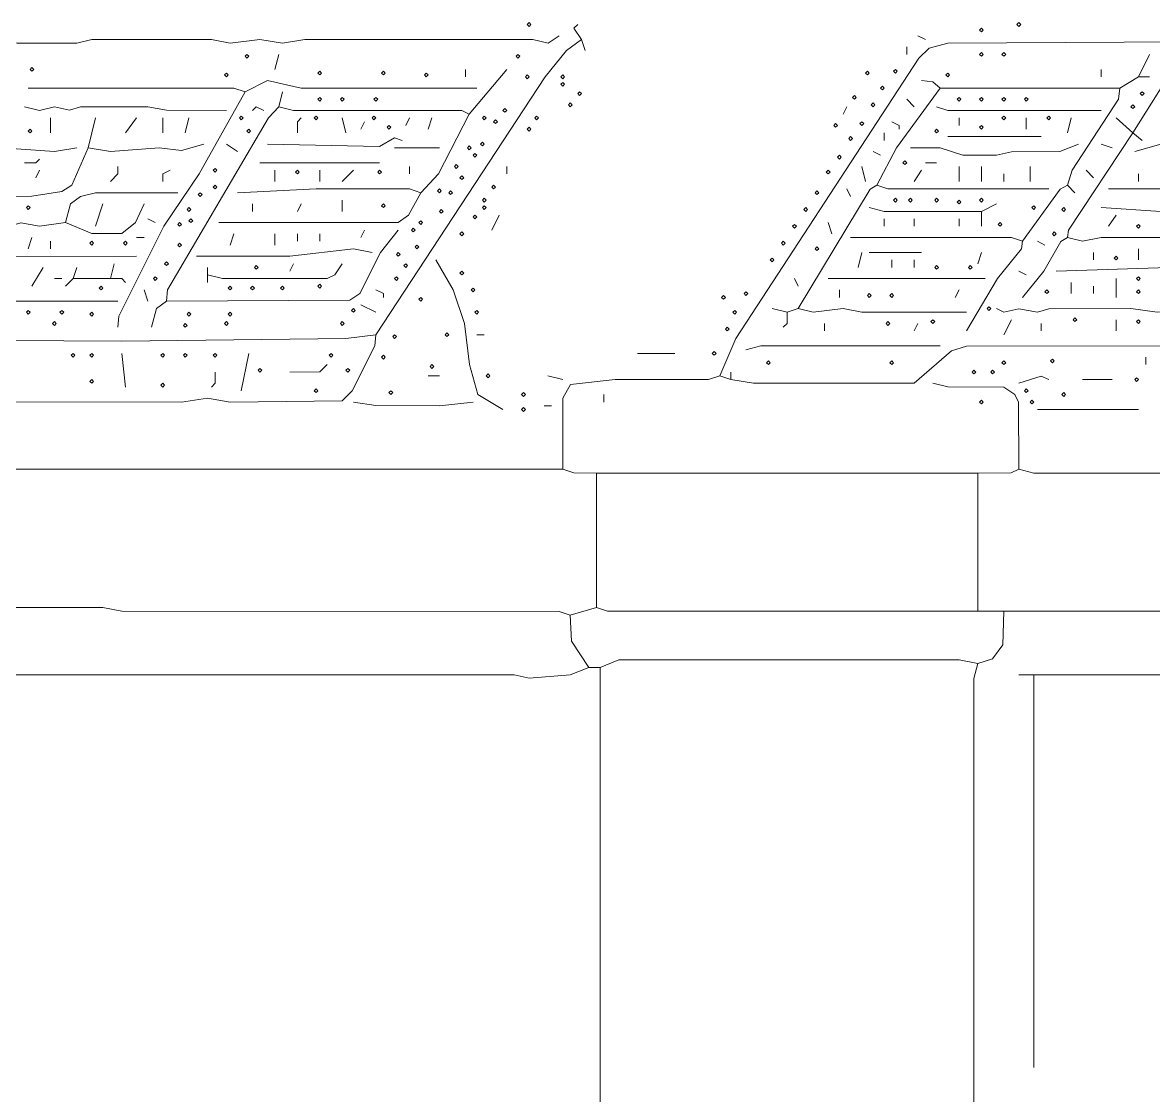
# Model space of a CAD drawing. Header units: millimetres. Extents: x 11 to 20000, y -4 to 8232.
# Drawn here: x 11604 to 12745, y 7147 to 8230 of the extents above; entities that cross this region are included whole.
import ezdxf

# ---------------------------------------------------------------- set-up
doc = ezdxf.new("R2010")
doc.units = ezdxf.units.MM
doc.layers.add('ARCHITECTURE', color=7, linetype='Continuous', lineweight=13, true_color=0x000000)
doc.layers.add('SOLAR', color=7, linetype='Continuous', lineweight=13, true_color=0x000000)

msp = doc.modelspace()

# ---------------------------------------------------------------- linework, layer by layer
at = {"layer": 'ARCHITECTURE', "color": 7, "lineweight": 13, "true_color": 0x000000}
for points in [[(10135.74661, 7688.53699), (10135.89434, 7756.41029), (10140.71505, 7771.48665), (10150.82862, 7779.03473), (12051.28247, 7779.03473), (12070.13575, 7779.03473), (12085.21912, 7779.03473), (12134.2379, 7779.03473), (12149.32127, 7779.03473)], [(12183.25792, 7775.26391), (12160.63348, 7775.41855), (12149.32127, 7779.03473)], [(12183.25792, 7775.26391), (12567.8733, 7775.26391)], [(12183.25792, 7639.51731), (12183.25792, 7775.26391)], [(12609.35102, 7779.03473), (12601.80305, 7775.41199), (12567.8733, 7775.26391)], [(12567.8733, 7775.26391), (12567.8733, 7635.74661)], [(16315.98982, 7775.26391), (16270.74095, 7771.64785), (16248.11652, 7775.26391), (12624.43439, 7775.26391), (12609.35102, 7779.03473)], [(12156.86233, 7631.9759), (12145.55011, 7635.74005), (11704.37364, 7635.75317), (11685.52036, 7639.51075), (11089.74355, 7639.51731)], [(12183.25792, 7639.51731), (12156.86233, 7631.9759)], [(12156.86233, 7631.9759), (12158.0664, 7605.58066), (12175.71686, 7579.18552)], [(12183.25792, 7639.51731), (12194.57014, 7635.75317), (12567.8733, 7635.74661)], [(12594.26889, 7635.74661), (12567.8733, 7635.74661)], [(12567.8733, 7582.95622), (12582.80758, 7587.78326), (12593.07036, 7601.80995), (12594.26889, 7635.74661)], [(16304.6776, 7635.74661), (15637.25679, 7635.74661), (15614.63235, 7635.74661), (15554.29864, 7635.74661), (15282.80543, 7635.74661), (15260.181, 7635.74661), (14679.48676, 7635.74661), (14656.86233, 7635.74661), (14600.30124, 7635.74661), (14581.44796, 7635.74661), (14076.16934, 7635.74661), (14057.31482, 7635.74661), (12594.26889, 7635.74661)], [(12567.8733, 7582.95622), (12549.02002, 7586.72704), (12205.88235, 7586.72704), (12187.02862, 7579.18552)], [(11089.74355, 7571.644), (12100.30124, 7571.63744), (12115.38462, 7568.16934), (12156.86233, 7571.79208), (12175.71686, 7579.18552)], [(12175.71686, 7579.18552), (12187.02862, 7579.18552)], [(12187.02907, 7068.25011), (12187.02862, 7560.33179), (12187.02862, 7579.18552)], [(12567.8733, 7582.95622), (12564.10905, 7567.8733), (12564.10215, 7121.04072)], [(12624.43439, 7571.644), (12620.66324, 7571.644), (12609.35102, 7571.644)], [(15546.75713, 7567.8733), (15535.44683, 7571.49593), (15509.04977, 7567.88643), (15486.42534, 7571.644), (12639.51776, 7571.644), (12624.43439, 7571.644)], [(12624.43439, 7175.71618), (12624.43439, 7571.644)]]:
    msp.add_lwpolyline(points, dxfattribs=at)
at = {"layer": 'SOLAR', "color": 7, "lineweight": 13, "true_color": 0x000000}
for points in [[(12113.49921, 8227.7526), (12115.38462, 8229.63801), (12117.27002, 8227.7526), (12115.38462, 8225.86731)], [(12607.46606, 8227.7526), (12609.35147, 8229.63801), (12611.23676, 8227.7526), (12609.35147, 8225.86731)], [(12569.75871, 8222.09649), (12571.644, 8223.9819), (12573.52941, 8222.09649), (12571.644, 8220.2112)], [(11828.80848, 8195.70136), (11830.69378, 8197.58676), (11832.57919, 8195.70136), (11830.69378, 8193.81595)], [(12102.18699, 8195.70136), (12104.0724, 8197.58676), (12105.95781, 8195.70136), (12104.0724, 8193.81595)], [(12569.75871, 8197.58676), (12571.644, 8199.47206), (12573.52941, 8197.58676), (12571.644, 8195.70136)], [(12592.38314, 8197.58676), (12594.26844, 8199.47206), (12596.15385, 8197.58676), (12594.26844, 8195.70136)], [(11611.99095, 8182.50373), (11613.87636, 8184.38914), (11615.76165, 8182.50373), (11613.87636, 8180.61844)], [(11808.06934, 8176.84762), (11809.95475, 8178.73303), (11811.84016, 8176.84762), (11809.95475, 8174.96233)], [(11902.3379, 8178.73303), (11904.22319, 8180.61844), (11906.1086, 8178.73303), (11904.22319, 8176.84762)], [(11966.44038, 8178.73303), (11968.32579, 8180.61844), (11970.2112, 8178.73303), (11968.32579, 8176.84762)], [(12009.80396, 8176.84762), (12011.68925, 8178.73303), (12013.57466, 8176.84762), (12011.68925, 8174.96233)], [(12454.75113, 8178.73303), (12456.63654, 8180.61844), (12458.52183, 8178.73303), (12456.63654, 8176.84762)], [(12483.03167, 8180.61844), (12484.91708, 8182.50373), (12486.80238, 8180.61844), (12484.91708, 8178.73303)], [(12535.82206, 8176.84762), (12537.70735, 8178.73303), (12539.59276, 8176.84762), (12537.70735, 8174.96233)], [(12111.61391, 8174.96233), (12113.49921, 8176.84762), (12115.38462, 8174.96233), (12113.49921, 8173.07692)], [(12147.43586, 8174.96233), (12149.32127, 8176.84762), (12151.20667, 8174.96233), (12149.32127, 8173.07692)], [(12147.43586, 8167.42081), (12149.32127, 8169.30622), (12151.20667, 8167.42081), (12149.32127, 8165.53541)], [(12164.40419, 8157.994), (12166.28959, 8159.8793), (12168.175, 8157.994), (12166.28959, 8156.1086)], [(12441.55351, 8154.22319), (12443.43891, 8156.1086), (12445.32432, 8154.22319), (12443.43891, 8152.3379)], [(12469.83405, 8163.65011), (12471.71946, 8165.53541), (12473.60486, 8163.65011), (12471.71946, 8161.76471)], [(12731.90045, 8157.994), (12733.78586, 8159.8793), (12735.67115, 8157.994), (12733.78586, 8156.1086)], [(11902.3379, 8152.3379), (11904.22319, 8154.22319), (11906.1086, 8152.3379), (11904.22319, 8150.45249)], [(11924.96233, 8152.3379), (11926.84762, 8154.22319), (11928.73303, 8152.3379), (11926.84762, 8150.45249)], [(11958.89898, 8152.3379), (11960.78428, 8154.22319), (11962.66968, 8152.3379), (11960.78428, 8150.45249)], [(12154.97738, 8146.68179), (12156.86278, 8148.56708), (12158.74808, 8146.68179), (12156.86278, 8144.79638)], [(12460.40724, 8146.68179), (12462.29265, 8148.56708), (12464.17794, 8146.68179), (12462.29265, 8144.79638)], [(12547.13428, 8152.3379), (12549.01957, 8154.22319), (12550.90498, 8152.3379), (12549.01957, 8150.45249)], [(12569.75871, 8152.3379), (12571.644, 8154.22319), (12573.52941, 8152.3379), (12571.644, 8150.45249)], [(12592.38314, 8152.3379), (12594.26844, 8154.22319), (12596.15385, 8152.3379), (12594.26844, 8150.45249)], [(12615.00758, 8152.3379), (12616.89287, 8154.22319), (12618.77828, 8152.3379), (12616.89287, 8150.45249)], [(12722.47364, 8144.79638), (12724.35894, 8146.68179), (12726.24434, 8144.79638), (12724.35894, 8142.91097)], [(11823.15238, 8133.48416), (11825.03767, 8135.36957), (11826.92308, 8133.48416), (11825.03767, 8131.59876)], [(11898.56708, 8133.48416), (11900.45249, 8135.36957), (11902.3379, 8133.48416), (11900.45249, 8131.59876)], [(11957.01357, 8133.48416), (11958.89898, 8135.36957), (11960.78428, 8133.48416), (11958.89898, 8131.59876)], [(12068.25034, 8133.48416), (12070.13575, 8135.36957), (12072.02115, 8133.48416), (12070.13575, 8131.59876)], [(12088.98948, 8141.02568), (12090.87477, 8142.91097), (12092.76018, 8141.02568), (12090.87477, 8139.14027)], [(12121.04072, 8133.48416), (12122.92613, 8135.36957), (12124.81143, 8133.48416), (12122.92613, 8131.59876)], [(12592.38314, 8133.48416), (12594.26844, 8135.36957), (12596.15385, 8133.48416), (12594.26844, 8131.59876)], [(12637.63201, 8133.48416), (12639.51731, 8135.36957), (12641.40271, 8133.48416), (12639.51731, 8131.59876)], [(11610.10554, 8120.28654), (11611.99095, 8122.17195), (11613.87636, 8120.28654), (11611.99095, 8118.40124)], [(11830.69378, 8120.28654), (11832.57919, 8122.17195), (11834.46459, 8120.28654), (11832.57919, 8118.40124)], [(11972.09649, 8124.05735), (11973.9819, 8125.94265), (11975.86731, 8124.05735), (11973.9819, 8122.17195)], [(12079.56256, 8129.71346), (12081.44796, 8131.59876), (12083.33337, 8129.71346), (12081.44796, 8127.82805)], [(12113.49921, 8122.17195), (12115.38462, 8124.05735), (12117.27002, 8122.17195), (12115.38462, 8120.28654)], [(12422.69989, 8125.94265), (12424.58518, 8127.82805), (12426.47059, 8125.94265), (12424.58518, 8124.05735)], [(12449.09502, 8127.82805), (12450.98043, 8129.71346), (12452.86572, 8127.82805), (12450.98043, 8125.94265)], [(12524.50984, 8120.28654), (12526.39514, 8122.17195), (12528.28054, 8120.28654), (12526.39514, 8118.40124)], [(12569.75871, 8124.05735), (12571.644, 8125.94265), (12573.52941, 8124.05735), (12571.644, 8122.17195)], [(12437.78281, 8112.74514), (12439.66821, 8114.63043), (12441.55351, 8112.74514), (12439.66821, 8110.85973)], [(12053.16742, 8103.31821), (12055.05283, 8105.20362), (12056.93812, 8103.31821), (12055.05283, 8101.43292)], [(12066.36505, 8107.08903), (12068.25034, 8108.97432), (12070.13575, 8107.08903), (12068.25034, 8105.20362)], [(12058.82353, 8095.77681), (12060.70894, 8097.6621), (12062.59423, 8095.77681), (12060.70894, 8093.8914)], [(12426.47059, 8093.8914), (12428.356, 8095.77681), (12430.24129, 8093.8914), (12428.356, 8092.006)], [(12492.45848, 8088.23529), (12494.34389, 8090.1207), (12496.2293, 8088.23529), (12494.34389, 8086.34989)], [(11796.75713, 8080.69378), (11798.64253, 8082.57919), (11800.52794, 8080.69378), (11798.64253, 8078.80848)], [(11879.71346, 8078.80848), (11881.59876, 8080.69378), (11883.48416, 8078.80848), (11881.59876, 8076.92308)], [(11962.66968, 8078.80848), (11964.55509, 8080.69378), (11966.44038, 8078.80848), (11964.55509, 8076.92308)], [(12039.9698, 8084.46459), (12041.8552, 8086.34989), (12043.74061, 8084.46459), (12041.8552, 8082.57919)], [(12415.15837, 8078.80848), (12417.04378, 8080.69378), (12418.92907, 8078.80848), (12417.04378, 8076.92308)], [(11796.75713, 8063.72545), (11798.64253, 8065.61086), (11800.52794, 8063.72545), (11798.64253, 8061.84016)], [(12045.6259, 8073.15238), (12047.51131, 8075.03767), (12049.39672, 8073.15238), (12047.51131, 8071.26697)], [(12077.67726, 8063.72545), (12079.56256, 8065.61086), (12081.44796, 8063.72545), (12079.56256, 8061.84016)], [(11781.67421, 8056.18405), (11783.55962, 8058.06934), (11785.44491, 8056.18405), (11783.55962, 8054.29864)], [(12023.00147, 8059.95475), (12024.88688, 8061.84016), (12026.77229, 8059.95475), (12024.88688, 8058.06934)], [(12034.31369, 8058.06934), (12036.1991, 8059.95475), (12038.0845, 8058.06934), (12036.1991, 8056.18405)], [(12403.84615, 8058.06934), (12405.73156, 8059.95475), (12407.61686, 8058.06934), (12405.73156, 8056.18405)], [(11608.22025, 8042.98643), (11610.10554, 8044.87183), (11611.99095, 8042.98643), (11610.10554, 8041.10102)], [(11770.36199, 8041.10102), (11772.2474, 8042.98643), (11774.13269, 8041.10102), (11772.2474, 8039.21572)], [(11966.44038, 8044.87183), (11968.32579, 8046.75713), (11970.2112, 8044.87183), (11968.32579, 8042.98643)], [(12068.25034, 8050.52794), (12070.13575, 8052.41324), (12072.02115, 8050.52794), (12070.13575, 8048.64253)], [(12068.25034, 8042.98643), (12070.13575, 8044.87183), (12072.02115, 8042.98643), (12070.13575, 8041.10102)], [(12392.53394, 8041.10102), (12394.41934, 8042.98643), (12396.30464, 8041.10102), (12394.41934, 8039.21572)], [(12483.03167, 8050.52794), (12484.91708, 8052.41324), (12486.80238, 8050.52794), (12484.91708, 8048.64253)], [(12498.11459, 8050.52794), (12500, 8052.41324), (12501.88541, 8050.52794), (12500, 8048.64253)], [(12524.50984, 8050.52794), (12526.39514, 8052.41324), (12528.28054, 8050.52794), (12526.39514, 8048.64253)], [(12547.13428, 8048.64253), (12549.01957, 8050.52794), (12550.90498, 8048.64253), (12549.01957, 8046.75713)], [(12569.75871, 8050.52794), (12571.644, 8052.41324), (12573.52941, 8050.52794), (12571.644, 8048.64253)], [(12622.54898, 8042.98643), (12624.43439, 8044.87183), (12626.3198, 8042.98643), (12624.43439, 8041.10102)], [(12652.71493, 8041.10102), (12654.60034, 8042.98643), (12656.48563, 8041.10102), (12654.60034, 8039.21572)], [(11772.2474, 8029.7888), (11774.13269, 8031.67421), (11776.0181, 8029.7888), (11774.13269, 8027.90351)], [(12024.88688, 8039.21572), (12026.77229, 8041.10102), (12028.65758, 8039.21572), (12026.77229, 8037.33032)], [(12058.82353, 8033.55962), (12060.70894, 8035.44491), (12062.59423, 8033.55962), (12060.70894, 8031.67421)], [(11760.93518, 8026.0181), (11762.82048, 8027.90351), (11764.70588, 8026.0181), (11762.82048, 8024.13269)], [(11996.60633, 8020.36199), (11998.49174, 8022.2474), (12000.37704, 8020.36199), (11998.49174, 8018.47658)], [(12004.14785, 8027.90351), (12006.03314, 8029.7888), (12007.91855, 8027.90351), (12006.03314, 8026.0181)], [(12381.22172, 8024.13269), (12383.10713, 8026.0181), (12384.99242, 8024.13269), (12383.10713, 8022.2474)], [(12588.61233, 8026.0181), (12590.49774, 8027.90351), (12592.38314, 8026.0181), (12590.49774, 8024.13269)], [(12728.12975, 8024.13269), (12730.01505, 8026.0181), (12731.90045, 8024.13269), (12730.01505, 8022.2474)], [(11672.32274, 8007.16437), (11674.20814, 8009.04977), (11676.09355, 8007.16437), (11674.20814, 8005.27907)], [(11706.25939, 8007.16437), (11708.1448, 8009.04977), (11710.0302, 8007.16437), (11708.1448, 8005.27907)], [(12045.6259, 8016.59129), (12047.51131, 8018.47658), (12049.39672, 8016.59129), (12047.51131, 8014.70588)], [(12369.9095, 8007.16437), (12371.79491, 8009.04977), (12373.6802, 8007.16437), (12371.79491, 8005.27907)], [(12643.28812, 8016.59129), (12645.17342, 8018.47658), (12647.05882, 8016.59129), (12645.17342, 8014.70588)], [(11760.93518, 8005.27907), (11762.82048, 8007.16437), (11764.70588, 8005.27907), (11762.82048, 8003.39367)], [(11981.52342, 7995.85215), (11983.40871, 7997.73756), (11985.29412, 7995.85215), (11983.40871, 7993.96686)], [(12000.37704, 8003.39367), (12002.26244, 8005.27907), (12004.14785, 8003.39367), (12002.26244, 8001.50826)], [(12403.84615, 8001.50826), (12405.73156, 8003.39367), (12407.61686, 8001.50826), (12405.73156, 7999.62296)], [(11747.73756, 7986.42534), (11749.62296, 7988.31075), (11751.50826, 7986.42534), (11749.62296, 7984.53993)], [(11989.06482, 7984.53993), (11990.95023, 7986.42534), (11992.83563, 7984.53993), (11990.95023, 7982.65464)], [(12358.59729, 7990.19604), (12360.48269, 7992.08145), (12362.36799, 7990.19604), (12360.48269, 7988.31075)], [(12705.50532, 7992.08145), (12707.39061, 7993.96686), (12709.27602, 7992.08145), (12707.39061, 7990.19604)], [(11736.42534, 7971.34242), (11738.31075, 7973.22771), (11740.19604, 7971.34242), (11738.31075, 7969.45701)], [(11838.23529, 7982.65464), (11840.1207, 7984.53993), (11842.006, 7982.65464), (11840.1207, 7980.76923)], [(11979.63801, 7971.34242), (11981.52342, 7973.22771), (11983.40871, 7971.34242), (11981.52342, 7969.45701)], [(12045.6259, 7976.99853), (12047.51131, 7978.88382), (12049.39672, 7976.99853), (12047.51131, 7975.11312)], [(12524.50984, 7982.65464), (12526.39514, 7984.53993), (12528.28054, 7982.65464), (12526.39514, 7980.76923)], [(12558.44649, 7982.65464), (12560.33179, 7984.53993), (12562.21719, 7982.65464), (12560.33179, 7980.76923)], [(12728.12975, 7971.34242), (12730.01505, 7973.22771), (12731.90045, 7971.34242), (12730.01505, 7969.45701)], [(11681.74966, 7961.9155), (11683.63495, 7963.8009), (11685.52036, 7961.9155), (11683.63495, 7960.0302)], [(11811.84016, 7961.9155), (11813.72545, 7963.8009), (11815.61086, 7961.9155), (11813.72545, 7960.0302)], [(11834.46459, 7961.9155), (11836.34989, 7963.8009), (11838.23529, 7961.9155), (11836.34989, 7960.0302)], [(11864.63043, 7961.9155), (11866.51584, 7963.8009), (11868.40124, 7961.9155), (11866.51584, 7960.0302)], [(11902.3379, 7963.8009), (11904.22319, 7965.68631), (11906.1086, 7963.8009), (11904.22319, 7961.9155)], [(12056.93812, 7960.0302), (12058.82353, 7961.9155), (12060.70894, 7960.0302), (12058.82353, 7958.1448)], [(12004.14785, 7950.60328), (12006.03314, 7952.48869), (12007.91855, 7950.60328), (12006.03314, 7948.71799)], [(12309.57771, 7952.48869), (12311.46301, 7954.3741), (12313.34842, 7952.48869), (12311.46301, 7950.60328)], [(12332.20215, 7956.25939), (12334.08744, 7958.1448), (12335.97285, 7956.25939), (12334.08744, 7954.3741)], [(12456.63654, 7954.3741), (12458.52183, 7956.25939), (12460.40724, 7954.3741), (12458.52183, 7952.48869)], [(12479.26097, 7954.3741), (12481.14627, 7956.25939), (12483.03167, 7954.3741), (12481.14627, 7952.48869)], [(12635.74661, 7958.1448), (12637.63201, 7960.0302), (12639.51731, 7958.1448), (12637.63201, 7956.25939)], [(12728.12975, 7958.1448), (12730.01505, 7960.0302), (12731.90045, 7958.1448), (12730.01505, 7956.25939)], [(11608.22025, 7937.40577), (11610.10554, 7939.29106), (11611.99095, 7937.40577), (11610.10554, 7935.52036)], [(11642.1569, 7937.40577), (11644.04219, 7939.29106), (11645.9276, 7937.40577), (11644.04219, 7935.52036)], [(11936.27455, 7939.29106), (11938.15984, 7941.17647), (11940.04525, 7939.29106), (11938.15984, 7937.40577)], [(12060.70894, 7937.40577), (12062.59423, 7939.29106), (12064.47964, 7937.40577), (12062.59423, 7935.52036)], [(12320.88993, 7937.40577), (12322.77523, 7939.29106), (12324.66063, 7937.40577), (12322.77523, 7935.52036)], [(12577.30011, 7941.17647), (12579.18552, 7943.06188), (12581.07093, 7941.17647), (12579.18552, 7939.29106)], [(11634.61538, 7926.09355), (11636.50079, 7927.97885), (11638.38609, 7926.09355), (11636.50079, 7924.20814)], [(11672.32274, 7935.52036), (11674.20814, 7937.40577), (11676.09355, 7935.52036), (11674.20814, 7933.63495)], [(11770.36199, 7935.52036), (11772.2474, 7937.40577), (11774.13269, 7935.52036), (11772.2474, 7933.63495)], [(11808.06934, 7926.09355), (11809.95475, 7927.97885), (11811.84016, 7926.09355), (11809.95475, 7924.20814)], [(11811.84016, 7935.52036), (11813.72545, 7937.40577), (11815.61086, 7935.52036), (11813.72545, 7933.63495)], [(11924.96233, 7926.09355), (11926.84762, 7927.97885), (11928.73303, 7926.09355), (11926.84762, 7924.20814)], [(12475.49016, 7926.09355), (12477.37557, 7927.97885), (12479.26097, 7926.09355), (12477.37557, 7924.20814)], [(12520.73903, 7927.97885), (12522.62443, 7929.86425), (12524.50984, 7927.97885), (12522.62443, 7926.09355)], [(12664.02715, 7929.86425), (12665.91256, 7931.74966), (12667.79785, 7929.86425), (12665.91256, 7927.97885)], [(12728.12975, 7927.97885), (12730.01505, 7929.86425), (12731.90045, 7927.97885), (12730.01505, 7926.09355)], [(11766.59129, 7924.20814), (11768.47658, 7926.09355), (11770.36199, 7924.20814), (11768.47658, 7922.32274)], [(12030.54299, 7914.78133), (12032.42839, 7916.66663), (12034.31369, 7914.78133), (12032.42839, 7912.89593)], [(12313.34842, 7920.43744), (12315.23382, 7922.32274), (12317.11912, 7920.43744), (12315.23382, 7918.55204)], [(11977.7526, 7912.89593), (11979.63801, 7914.78133), (11981.52342, 7912.89593), (11979.63801, 7911.01052)], [(11653.46912, 7894.04219), (11655.35441, 7895.9276), (11657.23982, 7894.04219), (11655.35441, 7892.1569)], [(11672.32274, 7894.04219), (11674.20814, 7895.9276), (11676.09355, 7894.04219), (11674.20814, 7892.1569)], [(11743.96686, 7894.04219), (11745.85215, 7895.9276), (11747.73756, 7894.04219), (11745.85215, 7892.1569)], [(11766.59129, 7894.04219), (11768.47658, 7895.9276), (11770.36199, 7894.04219), (11768.47658, 7892.1569)], [(11796.75713, 7894.04219), (11798.64253, 7895.9276), (11800.52794, 7894.04219), (11798.64253, 7892.1569)], [(11913.65011, 7894.04219), (11915.53541, 7895.9276), (11917.42081, 7894.04219), (11915.53541, 7892.1569)], [(11966.44038, 7892.1569), (11968.32579, 7894.04219), (11970.2112, 7892.1569), (11968.32579, 7890.27149)], [(12300.15079, 7895.9276), (12302.0362, 7897.81301), (12303.92161, 7895.9276), (12302.0362, 7894.04219)], [(12015.46007, 7882.72998), (12017.34536, 7884.61538), (12019.23077, 7882.72998), (12017.34536, 7880.84468)], [(12354.82658, 7886.50079), (12356.71188, 7888.38609), (12358.59729, 7886.50079), (12356.71188, 7884.61538)], [(12479.26097, 7886.50079), (12481.14627, 7888.38609), (12483.03167, 7886.50079), (12481.14627, 7884.61538)], [(12592.38314, 7886.50079), (12594.26844, 7888.38609), (12596.15385, 7886.50079), (12594.26844, 7884.61538)], [(12641.40271, 7888.38609), (12643.28812, 7890.27149), (12645.17342, 7888.38609), (12643.28812, 7886.50079)], [(11842.006, 7878.95928), (11843.8914, 7880.84468), (11845.77681, 7878.95928), (11843.8914, 7877.07387)], [(11930.61844, 7878.95928), (11932.50373, 7880.84468), (11934.38914, 7878.95928), (11932.50373, 7877.07387)], [(12072.02115, 7873.30317), (12073.90645, 7875.18857), (12075.79186, 7873.30317), (12073.90645, 7871.41776)], [(12562.21719, 7877.07387), (12564.1026, 7878.95928), (12565.9879, 7877.07387), (12564.1026, 7875.18857)], [(12581.07093, 7877.07387), (12582.95622, 7878.95928), (12584.84163, 7877.07387), (12582.95622, 7875.18857)], [(12726.24434, 7869.53247), (12728.12975, 7871.41776), (12730.01505, 7869.53247), (12728.12975, 7867.64706)], [(11672.32274, 7867.64706), (11674.20814, 7869.53247), (11676.09355, 7867.64706), (11674.20814, 7865.76165)], [(11743.96686, 7863.87636), (11745.85215, 7865.76165), (11747.73756, 7863.87636), (11745.85215, 7861.99095)], [(11898.56708, 7858.22025), (11900.45249, 7860.10554), (11902.3379, 7858.22025), (11900.45249, 7856.33484)], [(12615.00758, 7858.22025), (12616.89287, 7860.10554), (12618.77828, 7858.22025), (12616.89287, 7856.33484)], [(11973.9819, 7856.33484), (11975.86731, 7858.22025), (11977.7526, 7856.33484), (11975.86731, 7854.44943)], [(12107.8431, 7854.44943), (12109.72851, 7856.33484), (12111.61391, 7854.44943), (12109.72851, 7852.56414)], [(12569.75871, 7846.90803), (12571.644, 7848.79333), (12573.52941, 7846.90803), (12571.644, 7845.02262)], [(12620.66369, 7846.90803), (12622.54898, 7848.79333), (12624.43439, 7846.90803), (12622.54898, 7845.02262)], [(12652.71493, 7854.44943), (12654.60034, 7856.33484), (12656.48563, 7854.44943), (12654.60034, 7852.56414)], [(12107.8431, 7839.36652), (12109.72851, 7841.25192), (12111.61391, 7839.36652), (12109.72851, 7837.48111)]]:
    msp.add_lwpolyline(points, close=True, dxfattribs=at)
for points in [[(12164.40464, 8227.75271), (12160.63348, 8223.9819), (12168.17455, 8212.66968)], [(10030.16686, 8212.52161), (10588.23529, 8212.66312), (10641.02658, 8208.89898), (10663.65102, 8212.66968), (11070.89084, 8212.66968), (11085.97285, 8212.66968), (11101.05486, 8212.66968), (11259.4259, 8212.66968), (11327.29921, 8205.1414), (11357.46606, 8212.66312), (11572.39819, 8212.66312), (11598.79378, 8208.89887), (11659.12477, 8209.04695), (11674.20814, 8212.66312), (11794.87138, 8212.66312), (11813.7259, 8208.90554), (11843.8914, 8212.66312), (11866.51584, 8208.8991), (11889.14027, 8212.66312), (12119.15577, 8212.66312), (12134.68937, 8208.75079), (12145.55011, 8216.4405)], [(12515.08337, 8212.66968), (12507.54106, 8216.4405)], [(11960.78473, 7914.78133), (12131.51753, 8174.96222), (12153.09796, 8201.3509), (12168.17455, 8212.66968)], [(12171.9457, 8201.35747), (12168.17455, 8212.66968)], [(12307.69231, 7873.30317), (12323.96606, 7911.01052), (12508.5905, 8193.81595), (12518.85328, 8203.92398), (12537.70781, 8208.7509), (13190.04525, 8212.66312), (13223.9819, 8201.51199), (13246.60633, 8208.7509), (13359.72851, 8208.90543), (13378.58179, 8212.66312), (13435.14287, 8212.52172), (13450.22624, 8208.90543), (13710.40724, 8209.19491), (13733.03167, 8212.66968), (13774.50939, 8208.90543), (13902.71493, 8208.90543), (13925.33937, 8212.66946), (13947.9638, 8208.90543), (14042.23269, 8208.89887)], [(12496.22885, 8197.58665), (12496.22885, 8205.12828)], [(11862.74468, 8197.58665), (11858.97477, 8182.50385)], [(12730.0155, 8174.96222), (12741.32771, 8197.58665)], [(12051.28247, 8182.50385), (12051.28247, 8174.96222)], [(12092.76018, 8182.50385), (12055.05238, 8137.25498)], [(12692.30769, 8182.50385), (12692.30769, 8174.96222)], [(11828.80803, 8159.87941), (11851.43247, 8171.18495), (11885.36912, 8163.65656), (12062.59468, 8163.65)], [(12530.1655, 8163.65), (12522.61753, 8169.99389), (12511.31222, 8171.19163)], [(12730.0155, 8174.96222), (12711.16097, 8163.65)], [(12724.35939, 8118.40113), (12756.40984, 8169.30611)], [(12730.0155, 8174.96222), (12741.32771, 8174.96222)], [(11610.106, 8163.65), (11817.49581, 8163.64344), (11828.80803, 8159.87941)], [(11700.60373, 7922.32274), (11701.66018, 7933.63507), (11746.90905, 8024.13281), (11782.50962, 8076.92308), (11828.80803, 8159.87941)], [(11866.51584, 8159.87941), (11862.74468, 8144.79638)], [(12530.1655, 8163.65), (12485.96606, 8103.31833), (12466.06335, 8065.61086)], [(12711.16097, 8163.65), (12530.1655, 8163.65)], [(12711.16097, 8163.65), (12709.95679, 8152.33778), (12663.19864, 8080.69389), (12658.37104, 8065.61086)], [(11606.33484, 8144.79638), (11621.41821, 8141.03869), (11636.50034, 8144.64186), (11651.58371, 8141.32172), (11662.89593, 8144.6483), (11730.76923, 8144.79627), (11749.62251, 8141.17364), (11809.95475, 8141.02557)], [(11749.62251, 7948.71799), (11750.67885, 7960.0302), (11852.4888, 8133.48405), (11862.74468, 8144.79638)], [(11847.66256, 8141.02557), (11840.12025, 8144.79638), (11836.35034, 8141.02557)], [(11862.74468, 8144.79638), (11877.82805, 8141.03213), (12047.50441, 8140.8776), (12055.05238, 8137.25498)], [(12432.1267, 8137.25498), (12435.89785, 8144.79638)], [(12503.77115, 8144.79638), (12496.22885, 8152.33778)], [(12692.30769, 8141.02557), (12537.70781, 8141.03213), (12526.39559, 8144.79638)], [(11632.73043, 8133.48416), (11632.73043, 8118.40113)], [(11670.43699, 8103.31833), (11677.9793, 8133.48416)], [(11708.1448, 8118.40113), (11719.45701, 8133.48416)], [(11745.8526, 8133.48416), (11745.8526, 8118.40113)], [(11772.24695, 8133.48416), (11768.47704, 8118.40113)], [(11885.36912, 8133.48416), (11881.59921, 8129.71335), (11881.59921, 8118.40113)], [(11926.84808, 8133.48416), (11930.61799, 8118.40113)], [(11990.95023, 8125.94276), (11994.72138, 8133.48416)], [(12055.05238, 8137.25498), (12023.83744, 8076.92308), (12006.0336, 8058.06946)], [(12017.34581, 8133.48416), (12013.57466, 8122.17195)], [(12549.02002, 8125.94276), (12549.02002, 8133.48416)], [(12616.89333, 8133.48416), (12616.89333, 8122.17195)], [(12662.14219, 8133.48416), (12658.37104, 8118.40113)], [(12707.39106, 8133.48416), (12724.35939, 8118.40113)], [(11945.70136, 8122.17195), (11949.47251, 8129.71335)], [(12481.14672, 8129.71335), (12488.68778, 8125.94276), (12488.68778, 8122.17195)], [(11987.17907, 8110.85973), (11979.63111, 8113.27817), (11964.55464, 8104.52262), (11851.43247, 8107.08891)], [(12473.60441, 8118.40113), (12473.60441, 8110.85973)], [(12537.70781, 8114.63054), (12631.97545, 8114.63054)], [(12724.35939, 8118.40113), (12659.56821, 8020.36867), (12658.37104, 8012.82059)], [(12724.35939, 8118.40113), (12733.78541, 8110.85973)], [(12726.24434, 8099.54751), (12752.63993, 8106.94084), (12782.79853, 8103.47296), (12797.89434, 8114.47579), (12880.84423, 8114.63054)], [(11557.31618, 8054.29864), (11613.8759, 8054.44661), (11644.04265, 8059.12568), (11654.15079, 8065.75894), (11670.43699, 8103.31833)], [(11659.12477, 8103.31833), (11636.50034, 8099.54751), (11583.71041, 8103.31833)], [(11787.33032, 8107.08891), (11764.70588, 8100.74525), (11742.08145, 8103.31176), (11693.06143, 8099.55407), (11670.43699, 8103.31833)], [(11821.26697, 8099.54751), (11809.95475, 8107.08891)], [(12024.88688, 8103.31833), (11979.63801, 8103.31833)], [(12469.8345, 8095.7767), (12462.29219, 8099.54751)], [(12669.68326, 8107.08891), (12650.82998, 8099.69559), (12601.80995, 8099.39955), (12586.72658, 8095.78326), (12552.78993, 8095.92477), (12530.1655, 8103.17025), (12500, 8103.31833)], [(12703.61991, 8103.31833), (12692.30769, 8107.08891)], [(11621.41821, 8092.00611), (11617.64706, 8088.23529), (11606.33484, 8088.23529)], [(11964.55464, 8088.23529), (11843.8914, 8088.23529)], [(12515.08337, 8088.23529), (12526.39559, 8088.23529)], [(11621.41821, 8080.69389), (11617.64706, 8073.15226)], [(11700.60373, 8084.46448), (11700.60373, 8076.92308), (11693.06143, 8069.38167)], [(11753.39367, 8080.69389), (11745.8526, 8076.92308), (11745.8526, 8069.38167)], [(11858.97477, 8069.38167), (11858.97477, 8080.69389)], [(11904.22364, 8069.38167), (11904.22364, 8080.69389)], [(11926.84808, 8069.38167), (11938.16029, 8080.69389)], [(11994.72138, 8084.46448), (11994.72138, 8076.92308)], [(12092.76018, 8084.46448), (12092.76018, 8076.92308)], [(12454.75113, 8069.38167), (12450.97998, 8084.46448)], [(12511.31222, 8080.69389), (12503.77115, 8069.38167)], [(12549.02002, 8069.38167), (12549.02002, 8084.46448)], [(12571.64446, 8069.38167), (12571.64446, 8084.46448)], [(12594.26889, 8076.92308), (12594.26889, 8069.38167)], [(12620.66324, 8069.38167), (12620.66324, 8084.46448)], [(12677.22432, 8080.69389), (12684.76663, 8073.15226)], [(12730.0155, 8069.38167), (12730.0155, 8076.92308)], [(12386.87783, 7941.17647), (12459.56493, 8061.68541), (12466.06335, 8065.61086)], [(12639.51776, 8061.84005), (12477.37557, 8061.84661), (12466.06335, 8065.61086)], [(12658.37104, 8065.61086), (12650.97093, 8061.68541), (12613.12217, 8009.04977)], [(12658.37104, 8065.61086), (12665.9121, 8058.06946)], [(11647.81256, 8027.90339), (11652.78088, 8046.75057), (11662.89593, 8054.15057), (11677.9793, 8057.92138), (11760.93473, 8058.06946)], [(11802.41369, 8027.90339), (11983.40916, 8028.05814), (11993.67195, 8035.45158), (12006.0336, 8058.06946)], [(11821.26697, 8058.06946), (11900.45249, 8061.84005), (11994.72138, 8061.83348), (12006.0336, 8058.06946)], [(12435.89785, 8061.84005), (12439.66776, 8054.29864)], [(12699.84876, 8061.84005), (12869.53201, 8061.84005)], [(11726.99808, 8046.75724), (11718.40068, 8027.90351), (11704.37364, 8016.74593), (11674.20814, 8016.73937), (11647.81256, 8027.90339)], [(11677.9793, 8024.13281), (11685.52036, 8046.75724)], [(11836.35034, 8046.75724), (11836.35034, 8039.21561)], [(11885.36912, 8046.75724), (11881.59921, 8039.21561)], [(11926.84808, 8050.52783), (11926.84808, 8039.21561)], [(12571.64446, 8039.21561), (12473.60441, 8039.22217), (12458.52229, 8042.98643)], [(12586.72658, 8046.75724), (12571.64446, 8039.21561)], [(12692.30769, 8042.98643), (12752.63993, 8039.21561)], [(11730.76923, 8031.67421), (11738.31029, 8027.90339)], [(12077.67681, 8020.36199), (12085.21912, 8035.44502)], [(12473.60441, 8024.13281), (12473.60441, 8031.67421)], [(12503.77115, 8024.13281), (12503.77115, 8031.67421)], [(12549.02002, 8024.13281), (12549.02002, 8031.67421)], [(12571.64446, 8024.13281), (12571.64446, 8039.21561)], [(12699.84876, 8024.13281), (12707.39106, 8035.44502)], [(11647.81256, 8027.90339), (11621.41821, 8024.13937), (11602.56369, 8027.60735), (11591.25147, 8024.28077), (11542.23133, 8024.13281)], [(11749.62251, 7948.71799), (11934.38914, 7949.77421), (11944.64502, 7956.40747), (11965.61097, 7997.73756), (11983.40916, 8020.36199)], [(11945.70136, 8012.82059), (11949.47251, 8020.36199)], [(12420.81448, 8016.59118), (12417.04333, 8027.90339)], [(11613.8759, 8012.82059), (11610.106, 8001.50837)], [(11632.73043, 8001.50837), (11632.73043, 8009.04977)], [(11719.45701, 8012.82059), (11726.99808, 8012.82059)], [(11817.49581, 8016.59118), (11813.7259, 8005.27896)], [(11858.97477, 8005.27896), (11858.97477, 8016.59118)], [(11881.59921, 8009.04977), (11881.59921, 8016.59118)], [(11904.22364, 8009.04977), (11904.22364, 8016.59118)], [(12439.66776, 8012.82059), (12601.80995, 8012.81403), (12613.12217, 8009.04977)], [(12613.12217, 8009.04977), (12611.925, 8001.5017), (12587.78292, 7971.34231), (12556.56109, 7918.55204)], [(12658.37104, 8012.82059), (12651.87262, 8008.89514), (12634.69027, 7978.88394), (12613.12217, 7952.48869)], [(12635.74661, 8005.27896), (12628.20554, 8009.04977)], [(12839.36652, 8012.82059), (12692.30769, 8012.81403), (12673.45441, 8009.05645), (12658.37104, 8012.82059)], [(11957.01357, 7997.73756), (11938.16029, 8001.50181), (11874.0569, 7994.11482), (11779.78925, 7993.96674)], [(12450.97998, 7997.73756), (12447.21007, 7982.65452)], [(12458.52229, 7997.73756), (12511.31222, 7997.73756)], [(12571.64446, 7997.73756), (12567.8733, 7986.42534)], [(12684.76663, 7997.73756), (12684.76663, 7990.19615)], [(12730.0155, 8001.50837), (12730.0155, 7990.19615)], [(11493.21267, 7960.0302), (11509.34559, 7986.41867), (11519.6069, 7993.8121), (11719.45701, 7993.96674)], [(11693.06143, 7971.34231), (11696.83258, 7986.42534)], [(11791.10147, 7975.11312), (11806.1836, 7971.34887), (11911.76471, 7971.49706), (11919.29887, 7975.26765), (11926.84808, 7986.42534)], [(11874.0569, 7978.88394), (11877.82805, 7986.42534)], [(12021.11572, 7990.19615), (12038.92081, 7960.0302), (12050.23303, 7926.09355), (12055.20011, 7884.61538), (12063.79197, 7854.456), (12088.98903, 7839.36652)], [(12481.14672, 7982.65452), (12481.14672, 7990.19615)], [(12503.77115, 7982.65452), (12503.77115, 7990.19615)], [(11613.8759, 7963.8009), (11625.18812, 7982.65452)], [(11655.35486, 7971.34231), (11659.12477, 7982.65452)], [(11791.10147, 7982.65452), (11791.10147, 7975.11312)], [(11791.10147, 7967.57172), (11791.10147, 7975.11312)], [(12609.35102, 7978.88394), (12616.89333, 7975.11312)], [(12647.05882, 7978.88394), (12760.181, 7982.50656), (12786.57658, 7975.40928), (12805.42296, 7981.45679), (12812.97093, 7978.88394)], [(11644.04265, 7971.34231), (11636.50034, 7971.34231)], [(11655.35486, 7971.34231), (11647.81256, 7963.8009)], [(11655.35486, 7971.34231), (11693.06143, 7971.34231)], [(11708.1448, 7967.57172), (11704.37364, 7971.34231), (11693.06143, 7971.34231)], [(12386.87783, 7963.8009), (12383.10667, 7971.34231)], [(12575.41437, 7971.34231), (12417.04333, 7971.34231)], [(12662.14219, 7956.25939), (12662.14219, 7967.57172)], [(12684.76663, 7956.25939), (12684.76663, 7963.8009)], [(12707.39106, 7952.48869), (12707.39106, 7971.34231)], [(11700.60373, 7948.71799), (11508.29468, 7948.72455), (11493.21267, 7952.19265), (11478.13066, 7948.73111), (11463.04581, 7952.48869)], [(11726.99808, 7960.0302), (11730.76923, 7948.71799)], [(11960.78473, 7960.0302), (11968.32579, 7956.25939), (11968.32579, 7952.48869)], [(12428.35554, 7960.0302), (12428.35554, 7952.48869)], [(12545.24887, 7952.48869), (12549.02002, 7960.0302)], [(11749.62251, 7948.71799), (11739.36663, 7941.16991), (11734.54038, 7922.32274)], [(11945.70136, 7944.94717), (11960.78473, 7937.40577)], [(12360.48224, 7941.17647), (12375.56561, 7937.40577)], [(12386.87783, 7941.17647), (12375.56561, 7937.40577)], [(12386.87783, 7941.17647), (12401.9612, 7937.41233), (12432.1267, 7941.16991), (12450.97998, 7937.41233), (12556.56109, 7937.40577)], [(12786.57658, 7941.17647), (12748.86878, 7937.406), (12722.47319, 7941.17647), (12639.51776, 7941.02839), (12628.20554, 7937.56041), (12609.35102, 7941.02183), (12594.27579, 7937.56041), (12586.72658, 7941.17647)], [(12375.56561, 7937.40577), (12375.56561, 7926.09355), (12371.79446, 7922.32274)], [(12594.26889, 7914.78133), (12601.80995, 7929.86425)], [(12707.39106, 7929.86425), (12707.39106, 7918.55204)], [(12413.27342, 7918.55204), (12413.27342, 7926.09355)], [(12507.54106, 7926.09355), (12503.77115, 7918.55204)], [(12631.97545, 7926.09355), (12631.97545, 7918.55204)], [(11960.78473, 7914.78133), (11959.5862, 7903.469), (11936.96176, 7858.22025), (11926.84808, 7848.11233), (11813.7259, 7846.91459), (11791.10147, 7850.67873), (11764.70588, 7846.91459), (10237.55656, 7848.11233), (10207.38971, 7869.37783), (10018.85464, 7869.53903), (10003.7698, 7873.30317)], [(11236.80147, 7911.01052), (11704.37364, 7908.43756), (11930.61799, 7911.01708), (11960.78473, 7914.78133)], [(12062.59468, 7914.78133), (12070.13575, 7914.78133)], [(11704.37364, 7895.9276), (11708.1448, 7861.99095)], [(11825.03812, 7858.22025), (11832.57919, 7895.9276)], [(12224.73563, 7895.9276), (12262.44344, 7895.9276)], [(13035.44536, 7903.46912), (13027.89615, 7903.46912), (13012.82093, 7903.46912), (12556.56109, 7903.32104), (12541.47771, 7898.50057), (12503.77115, 7865.91629), (12341.62896, 7865.76821), (12319.00452, 7869.53247)], [(12530.1655, 7903.46912), (12349.17002, 7903.46256), (12334.0879, 7899.6983)], [(11911.76471, 7884.61538), (11904.21674, 7877.22851), (11874.0569, 7877.07387)], [(12737.55656, 7884.61538), (12737.55656, 7892.1569)], [(11798.64253, 7877.07387), (11798.64253, 7865.76165), (11794.87138, 7861.99095)], [(12013.57466, 7873.30317), (12024.88688, 7873.30317)], [(12149.32127, 7869.53247), (12134.2379, 7873.30317)], [(12307.69231, 7873.30317), (12296.38009, 7869.68054), (12202.1112, 7869.5259), (12157.01143, 7864.55735), (12149.469, 7850.67873), (12149.32127, 7779.03473)], [(12307.69231, 7873.30317), (12319.00452, 7869.53247)], [(12319.00452, 7869.53247), (12319.00452, 7877.07387)], [(12639.51776, 7869.53247), (12631.96855, 7872.93462), (12609.35102, 7865.76165)], [(12609.35102, 7779.03473), (12609.19627, 7846.90803), (12605.42647, 7854.44287), (12594.26889, 7861.83631), (12537.70781, 7862.13903), (12522.62443, 7865.76165)], [(12673.45441, 7869.53247), (12703.61991, 7869.53247)], [(12190.79898, 7854.44943), (12190.79898, 7846.90803)], [(12058.82353, 7846.90803), (12024.88688, 7843.13722), (11960.78473, 7843.28529), (11938.16029, 7846.90803)], [(12130.46799, 7843.13722), (12138.00905, 7843.13722)], [(12730.0155, 7839.36652), (12628.20554, 7839.36652)]]:
    msp.add_lwpolyline(points, dxfattribs=at)

doc.saveas('drawing.dxf')
